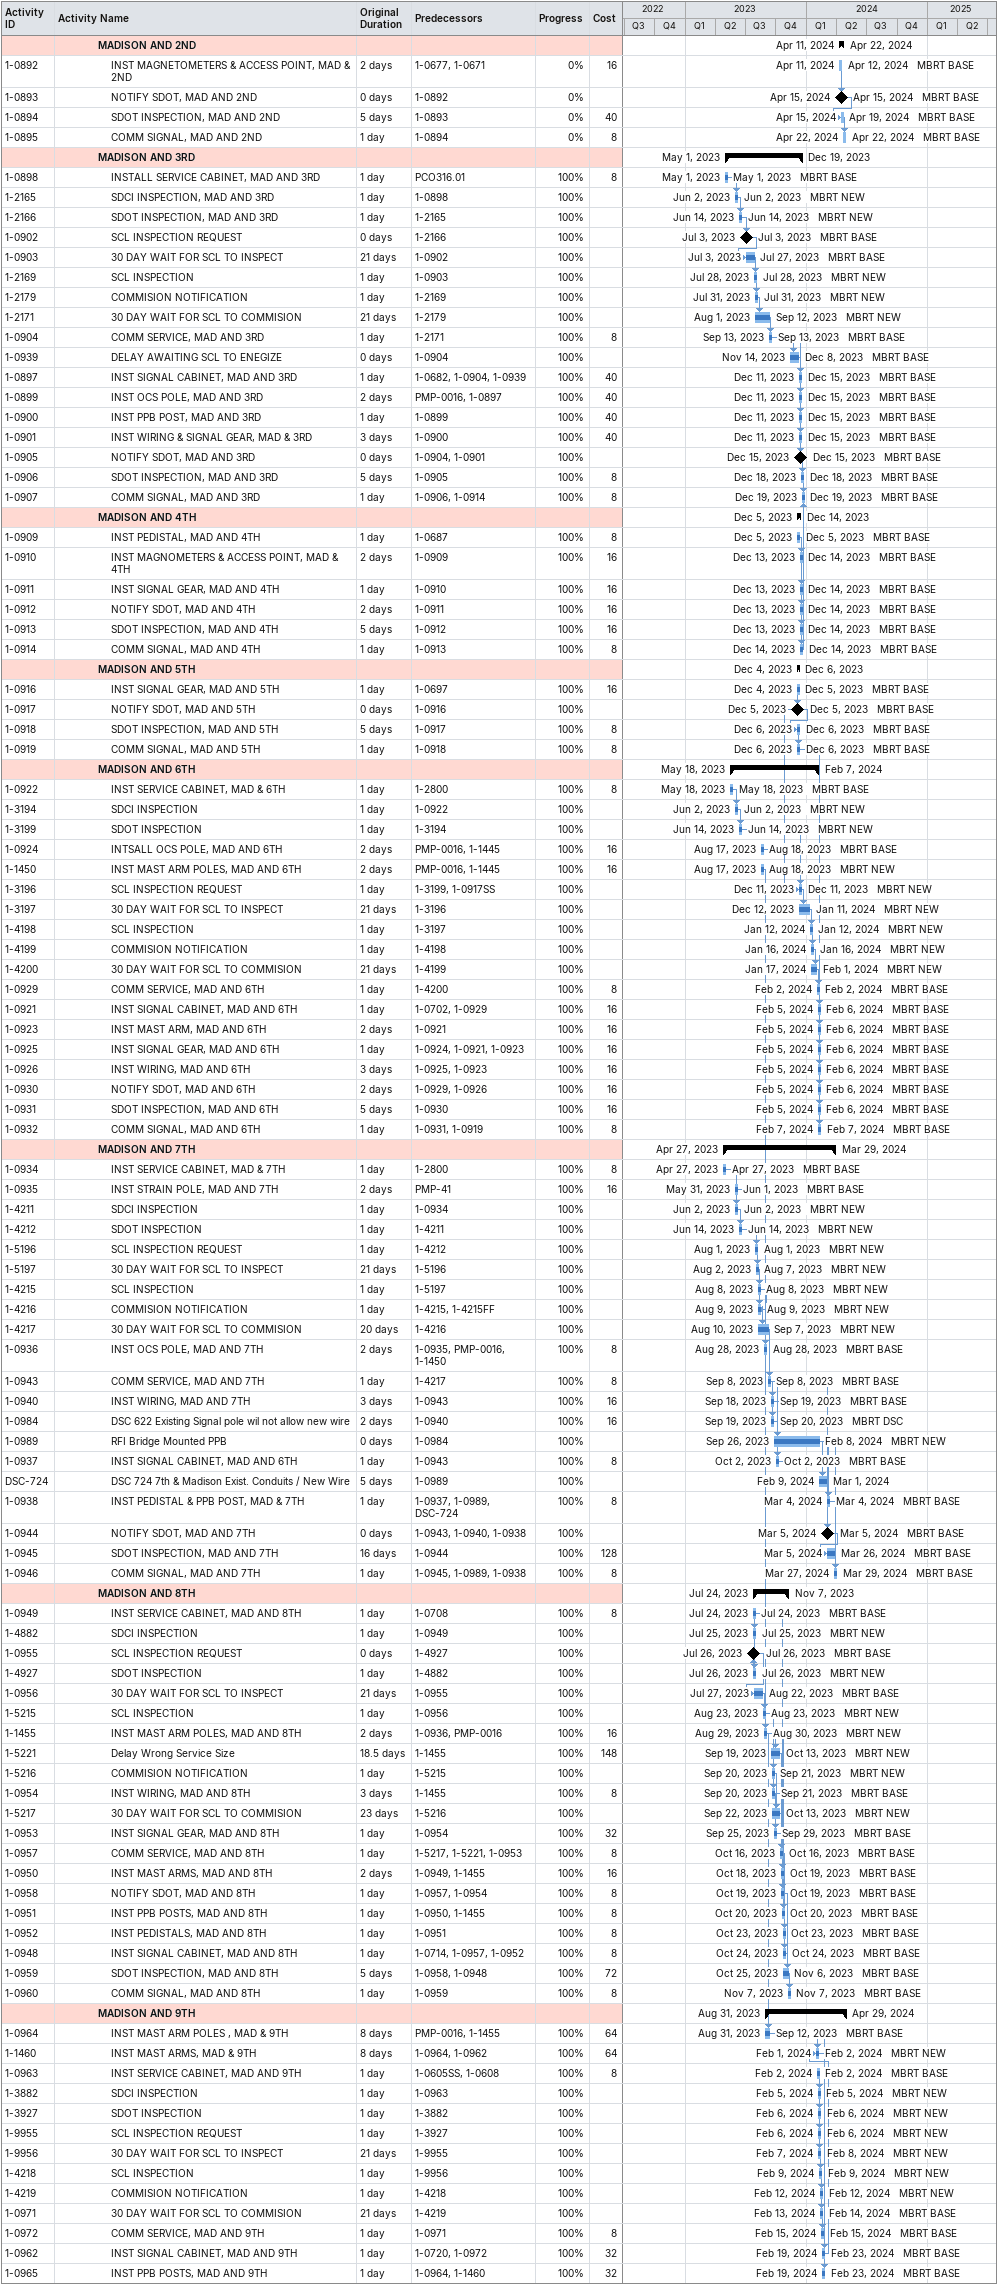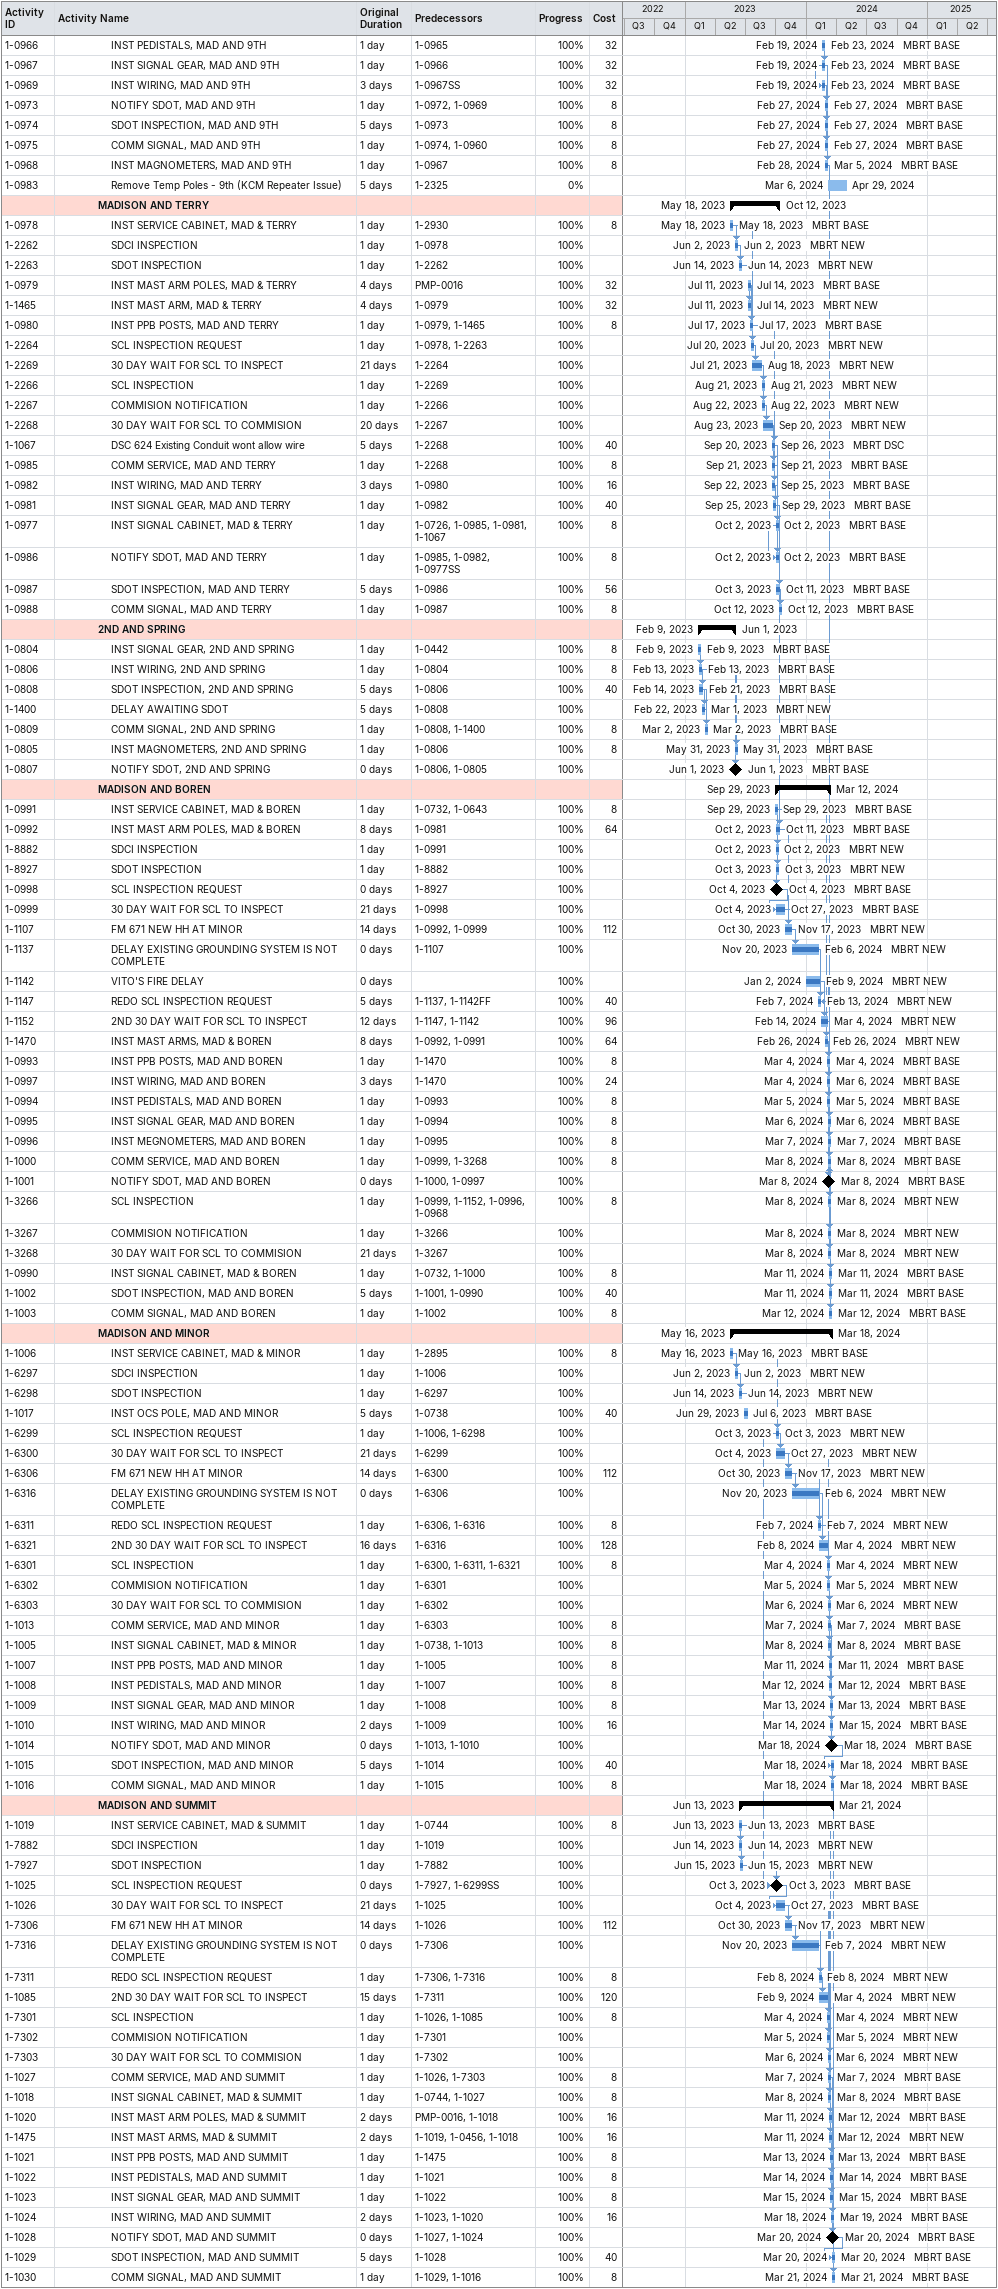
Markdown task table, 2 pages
| ID | Level | Task | Original duration | Start | Finish | Predecessors | Resources | % complete | Cost |
|---|---|---|---|---|---|---|---|---|---|
|  | 4 | **MADISON AND 2ND** |  | 2024-04-11 | 2024-04-22 |  |  |  |  |
| 1-0892 | 5 | INST MAGNETOMETERS & ACCESS POINT, MAD & 2ND | 2d | 2024-04-11 | 2024-04-12 | 1-0677, 1-0671 | MBRT BASE | 0 | 16 |
| 1-0893 | 5 | NOTIFY SDOT, MAD AND 2ND | 0d | 2024-04-15 | 2024-04-15 | 1-0892 | MBRT BASE | 0 |  |
| 1-0894 | 5 | SDOT INSPECTION, MAD AND 2ND | 5d | 2024-04-15 | 2024-04-19 | 1-0893 | MBRT BASE | 0 | 40 |
| 1-0895 | 5 | COMM SIGNAL, MAD AND 2ND | 1d | 2024-04-22 | 2024-04-22 | 1-0894 | MBRT BASE | 0 | 8 |
|  | 4 | **MADISON AND 3RD** |  | 2023-05-01 | 2023-12-19 |  |  |  |  |
| 1-0898 | 5 | INSTALL SERVICE CABINET, MAD AND 3RD | 1d | 2023-05-01 | 2023-05-01 | PCO316.01 | MBRT BASE | 100 | 8 |
| 1-2165 | 5 | SDCI INSPECTION, MAD AND 3RD | 1d | 2023-06-02 | 2023-06-02 | 1-0898 | MBRT NEW | 100 |  |
| 1-2166 | 5 | SDOT INSPECTION, MAD AND 3RD | 1d | 2023-06-14 | 2023-06-14 | 1-2165 | MBRT NEW | 100 |  |
| 1-0902 | 5 | SCL INSPECTION REQUEST | 0d | 2023-07-03 | 2023-07-03 | 1-2166 | MBRT BASE | 100 |  |
| 1-0903 | 5 | 30 DAY WAIT FOR SCL TO INSPECT | 21d | 2023-07-03 | 2023-07-27 | 1-0902 | MBRT BASE | 100 |  |
| 1-2169 | 5 | SCL INSPECTION | 1d | 2023-07-28 | 2023-07-28 | 1-0903 | MBRT NEW | 100 |  |
| 1-2179 | 5 | COMMISION NOTIFICATION | 1d | 2023-07-31 | 2023-07-31 | 1-2169 | MBRT NEW | 100 |  |
| 1-2171 | 5 | 30 DAY WAIT FOR SCL TO COMMISION | 21d | 2023-08-01 | 2023-09-12 | 1-2179 | MBRT NEW | 100 |  |
| 1-0904 | 5 | COMM SERVICE, MAD AND 3RD | 1d | 2023-09-13 | 2023-09-13 | 1-2171 | MBRT BASE | 100 | 8 |
| 1-0939 | 5 | DELAY AWAITING SCL TO ENEGIZE | 0d | 2023-11-14 | 2023-12-08 | 1-0904 | MBRT BASE | 100 |  |
| 1-0897 | 5 | INST SIGNAL CABINET, MAD AND 3RD | 1d | 2023-12-11 | 2023-12-15 | 1-0682, 1-0904, 1-0939 | MBRT BASE | 100 | 40 |
| 1-0899 | 5 | INST OCS POLE, MAD AND 3RD | 2d | 2023-12-11 | 2023-12-15 | PMP-0016, 1-0897 | MBRT BASE | 100 | 40 |
| 1-0900 | 5 | INST PPB POST, MAD AND 3RD | 1d | 2023-12-11 | 2023-12-15 | 1-0899 | MBRT BASE | 100 | 40 |
| 1-0901 | 5 | INST WIRING & SIGNAL GEAR, MAD & 3RD | 3d | 2023-12-11 | 2023-12-15 | 1-0900 | MBRT BASE | 100 | 40 |
| 1-0905 | 5 | NOTIFY SDOT, MAD AND 3RD | 0d | 2023-12-15 | 2023-12-15 | 1-0904, 1-0901 | MBRT BASE | 100 |  |
| 1-0906 | 5 | SDOT INSPECTION, MAD AND 3RD | 5d | 2023-12-18 | 2023-12-18 | 1-0905 | MBRT BASE | 100 | 8 |
| 1-0907 | 5 | COMM SIGNAL, MAD AND 3RD | 1d | 2023-12-19 | 2023-12-19 | 1-0906, 1-0914 | MBRT BASE | 100 | 8 |
|  | 4 | **MADISON AND 4TH** |  | 2023-12-05 | 2023-12-14 |  |  |  |  |
| 1-0909 | 5 | INST PEDISTAL, MAD AND 4TH | 1d | 2023-12-05 | 2023-12-05 | 1-0687 | MBRT BASE | 100 | 8 |
| 1-0910 | 5 | INST MAGNOMETERS & ACCESS POINT, MAD & 4TH | 2d | 2023-12-13 | 2023-12-14 | 1-0909 | MBRT BASE | 100 | 16 |
| 1-0911 | 5 | INST SIGNAL GEAR, MAD AND 4TH | 1d | 2023-12-13 | 2023-12-14 | 1-0910 | MBRT BASE | 100 | 16 |
| 1-0912 | 5 | NOTIFY SDOT, MAD AND 4TH | 2d | 2023-12-13 | 2023-12-14 | 1-0911 | MBRT BASE | 100 | 16 |
| 1-0913 | 5 | SDOT INSPECTION, MAD AND 4TH | 5d | 2023-12-13 | 2023-12-14 | 1-0912 | MBRT BASE | 100 | 16 |
| 1-0914 | 5 | COMM SIGNAL, MAD AND 4TH | 1d | 2023-12-14 | 2023-12-14 | 1-0913 | MBRT BASE | 100 | 8 |
|  | 4 | **MADISON AND 5TH** |  | 2023-12-04 | 2023-12-06 |  |  |  |  |
| 1-0916 | 5 | INST SIGNAL GEAR, MAD AND 5TH | 1d | 2023-12-04 | 2023-12-05 | 1-0697 | MBRT BASE | 100 | 16 |
| 1-0917 | 5 | NOTIFY SDOT, MAD AND 5TH | 0d | 2023-12-05 | 2023-12-05 | 1-0916 | MBRT BASE | 100 |  |
| 1-0918 | 5 | SDOT INSPECTION, MAD AND 5TH | 5d | 2023-12-06 | 2023-12-06 | 1-0917 | MBRT BASE | 100 | 8 |
| 1-0919 | 5 | COMM SIGNAL, MAD AND 5TH | 1d | 2023-12-06 | 2023-12-06 | 1-0918 | MBRT BASE | 100 | 8 |
|  | 4 | **MADISON AND 6TH** |  | 2023-05-18 | 2024-02-07 |  |  |  |  |
| 1-0922 | 5 | INST SERVICE CABINET, MAD & 6TH | 1d | 2023-05-18 | 2023-05-18 | 1-2800 | MBRT BASE | 100 | 8 |
| 1-3194 | 5 | SDCI INSPECTION | 1d | 2023-06-02 | 2023-06-02 | 1-0922 | MBRT NEW | 100 |  |
| 1-3199 | 5 | SDOT INSPECTION | 1d | 2023-06-14 | 2023-06-14 | 1-3194 | MBRT NEW | 100 |  |
| 1-0924 | 5 | INTSALL OCS POLE, MAD AND 6TH | 2d | 2023-08-17 | 2023-08-18 | PMP-0016, 1-1445 | MBRT BASE | 100 | 16 |
| 1-1450 | 5 | INST MAST ARM POLES, MAD AND 6TH | 2d | 2023-08-17 | 2023-08-18 | PMP-0016, 1-1445 | MBRT NEW | 100 | 16 |
| 1-3196 | 5 | SCL INSPECTION REQUEST | 1d | 2023-12-11 | 2023-12-11 | 1-3199, 1-0917SS | MBRT NEW | 100 |  |
| 1-3197 | 5 | 30 DAY WAIT FOR SCL TO INSPECT | 21d | 2023-12-12 | 2024-01-11 | 1-3196 | MBRT NEW | 100 |  |
| 1-4198 | 5 | SCL INSPECTION | 1d | 2024-01-12 | 2024-01-12 | 1-3197 | MBRT NEW | 100 |  |
| 1-4199 | 5 | COMMISION NOTIFICATION | 1d | 2024-01-16 | 2024-01-16 | 1-4198 | MBRT NEW | 100 |  |
| 1-4200 | 5 | 30 DAY WAIT FOR SCL TO COMMISION | 21d | 2024-01-17 | 2024-02-01 | 1-4199 | MBRT NEW | 100 |  |
| 1-0929 | 5 | COMM SERVICE, MAD AND 6TH | 1d | 2024-02-02 | 2024-02-02 | 1-4200 | MBRT BASE | 100 | 8 |
| 1-0921 | 5 | INST SIGNAL CABINET, MAD AND 6TH | 1d | 2024-02-05 | 2024-02-06 | 1-0702, 1-0929 | MBRT BASE | 100 | 16 |
| 1-0923 | 5 | INST MAST ARM, MAD AND 6TH | 2d | 2024-02-05 | 2024-02-06 | 1-0921 | MBRT BASE | 100 | 16 |
| 1-0925 | 5 | INST SIGNAL GEAR, MAD AND 6TH | 1d | 2024-02-05 | 2024-02-06 | 1-0924, 1-0921, 1-0923 | MBRT BASE | 100 | 16 |
| 1-0926 | 5 | INST WIRING, MAD AND 6TH | 3d | 2024-02-05 | 2024-02-06 | 1-0925, 1-0923 | MBRT BASE | 100 | 16 |
| 1-0930 | 5 | NOTIFY SDOT, MAD AND 6TH | 2d | 2024-02-05 | 2024-02-06 | 1-0929, 1-0926 | MBRT BASE | 100 | 16 |
| 1-0931 | 5 | SDOT INSPECTION, MAD AND 6TH | 5d | 2024-02-05 | 2024-02-06 | 1-0930 | MBRT BASE | 100 | 16 |
| 1-0932 | 5 | COMM SIGNAL, MAD AND 6TH | 1d | 2024-02-07 | 2024-02-07 | 1-0931, 1-0919 | MBRT BASE | 100 | 8 |
|  | 4 | **MADISON AND 7TH** |  | 2023-04-27 | 2024-03-29 |  |  |  |  |
| 1-0934 | 5 | INST SERVICE CABINET, MAD & 7TH | 1d | 2023-04-27 | 2023-04-27 | 1-2800 | MBRT BASE | 100 | 8 |
| 1-0935 | 5 | INST STRAIN POLE, MAD AND 7TH | 2d | 2023-05-31 | 2023-06-01 | PMP-41 | MBRT BASE | 100 | 16 |
| 1-4211 | 5 | SDCI INSPECTION | 1d | 2023-06-02 | 2023-06-02 | 1-0934 | MBRT NEW | 100 |  |
| 1-4212 | 5 | SDOT INSPECTION | 1d | 2023-06-14 | 2023-06-14 | 1-4211 | MBRT NEW | 100 |  |
| 1-5196 | 5 | SCL INSPECTION REQUEST | 1d | 2023-08-01 | 2023-08-01 | 1-4212 | MBRT NEW | 100 |  |
| 1-5197 | 5 | 30 DAY WAIT FOR SCL TO INSPECT | 21d | 2023-08-02 | 2023-08-07 | 1-5196 | MBRT NEW | 100 |  |
| 1-4215 | 5 | SCL INSPECTION | 1d | 2023-08-08 | 2023-08-08 | 1-5197 | MBRT NEW | 100 |  |
| 1-4216 | 5 | COMMISION NOTIFICATION | 1d | 2023-08-09 | 2023-08-09 | 1-4215, 1-4215FF | MBRT NEW | 100 |  |
| 1-4217 | 5 | 30 DAY WAIT FOR SCL TO COMMISION | 20d | 2023-08-10 | 2023-09-07 | 1-4216 | MBRT NEW | 100 |  |
| 1-0936 | 5 | INST OCS POLE, MAD AND 7TH | 2d | 2023-08-28 | 2023-08-28 | 1-0935, PMP-0016, 1-1450 | MBRT BASE | 100 | 8 |
| 1-0943 | 5 | COMM SERVICE, MAD AND 7TH | 1d | 2023-09-08 | 2023-09-08 | 1-4217 | MBRT BASE | 100 | 8 |
| 1-0940 | 5 | INST WIRING, MAD AND 7TH | 3d | 2023-09-18 | 2023-09-19 | 1-0943 | MBRT BASE | 100 | 16 |
| 1-0984 | 5 | DSC 622 Existing Signal pole wil not allow new wire | 2d | 2023-09-19 | 2023-09-20 | 1-0940 | MBRT DSC | 100 | 16 |
| 1-0989 | 5 | RFI Bridge Mounted PPB | 0d | 2023-09-26 | 2024-02-08 | 1-0984 | MBRT NEW | 100 |  |
| 1-0937 | 5 | INST SIGNAL CABINET, MAD AND 6TH | 1d | 2023-10-02 | 2023-10-02 | 1-0943 | MBRT BASE | 100 | 8 |
| DSC-724 | 5 | DSC 724 7th & Madison Exist. Conduits / New Wire | 5d | 2024-02-09 | 2024-03-01 | 1-0989 |  | 100 |  |
| 1-0938 | 5 | INST PEDISTAL & PPB POST, MAD & 7TH | 1d | 2024-03-04 | 2024-03-04 | 1-0937, 1-0989, DSC-724 | MBRT BASE | 100 | 8 |
| 1-0944 | 5 | NOTIFY SDOT, MAD AND 7TH | 0d | 2024-03-05 | 2024-03-05 | 1-0943, 1-0940, 1-0938 | MBRT BASE | 100 |  |
| 1-0945 | 5 | SDOT INSPECTION, MAD AND 7TH | 16d | 2024-03-05 | 2024-03-26 | 1-0944 | MBRT BASE | 100 | 128 |
| 1-0946 | 5 | COMM SIGNAL, MAD AND 7TH | 1d | 2024-03-27 | 2024-03-29 | 1-0945, 1-0989, 1-0938 | MBRT BASE | 100 | 8 |
|  | 4 | **MADISON AND 8TH** |  | 2023-07-24 | 2023-11-07 |  |  |  |  |
| 1-0949 | 5 | INST SERVICE CABINET, MAD AND 8TH | 1d | 2023-07-24 | 2023-07-24 | 1-0708 | MBRT BASE | 100 | 8 |
| 1-4882 | 5 | SDCI INSPECTION | 1d | 2023-07-25 | 2023-07-25 | 1-0949 | MBRT NEW | 100 |  |
| 1-0955 | 5 | SCL INSPECTION REQUEST | 0d | 2023-07-26 | 2023-07-26 | 1-4927 | MBRT BASE | 100 |  |
| 1-4927 | 5 | SDOT INSPECTION | 1d | 2023-07-26 | 2023-07-26 | 1-4882 | MBRT NEW | 100 |  |
| 1-0956 | 5 | 30 DAY WAIT FOR SCL TO INSPECT | 21d | 2023-07-27 | 2023-08-22 | 1-0955 | MBRT BASE | 100 |  |
| 1-5215 | 5 | SCL INSPECTION | 1d | 2023-08-23 | 2023-08-23 | 1-0956 | MBRT NEW | 100 |  |
| 1-1455 | 5 | INST MAST ARM POLES, MAD AND 8TH | 2d | 2023-08-29 | 2023-08-30 | 1-0936, PMP-0016 | MBRT NEW | 100 | 16 |
| 1-5221 | 5 | Delay Wrong Service Size | 18.5d | 2023-09-19 | 2023-10-13 | 1-1455 | MBRT NEW | 100 | 148 |
| 1-5216 | 5 | COMMISION NOTIFICATION | 1d | 2023-09-20 | 2023-09-21 | 1-5215 | MBRT NEW | 100 |  |
| 1-0954 | 5 | INST WIRING, MAD AND 8TH | 3d | 2023-09-20 | 2023-09-21 | 1-1455 | MBRT BASE | 100 | 8 |
| 1-5217 | 5 | 30 DAY WAIT FOR SCL TO COMMISION | 23d | 2023-09-22 | 2023-10-13 | 1-5216 | MBRT NEW | 100 |  |
| 1-0953 | 5 | INST SIGNAL GEAR, MAD AND 8TH | 1d | 2023-09-25 | 2023-09-29 | 1-0954 | MBRT BASE | 100 | 32 |
| 1-0957 | 5 | COMM SERVICE, MAD AND 8TH | 1d | 2023-10-16 | 2023-10-16 | 1-5217, 1-5221, 1-0953 | MBRT BASE | 100 | 8 |
| 1-0950 | 5 | INST MAST ARMS, MAD AND 8TH | 2d | 2023-10-18 | 2023-10-19 | 1-0949, 1-1455 | MBRT BASE | 100 | 16 |
| 1-0958 | 5 | NOTIFY SDOT, MAD AND 8TH | 1d | 2023-10-19 | 2023-10-19 | 1-0957, 1-0954 | MBRT BASE | 100 | 8 |
| 1-0951 | 5 | INST PPB POSTS, MAD AND 8TH | 1d | 2023-10-20 | 2023-10-20 | 1-0950, 1-1455 | MBRT BASE | 100 | 8 |
| 1-0952 | 5 | INST PEDISTALS, MAD AND 8TH | 1d | 2023-10-23 | 2023-10-23 | 1-0951 | MBRT BASE | 100 | 8 |
| 1-0948 | 5 | INST SIGNAL CABINET, MAD AND 8TH | 1d | 2023-10-24 | 2023-10-24 | 1-0714, 1-0957, 1-0952 | MBRT BASE | 100 | 8 |
| 1-0959 | 5 | SDOT INSPECTION, MAD AND 8TH | 5d | 2023-10-25 | 2023-11-06 | 1-0958, 1-0948 | MBRT BASE | 100 | 72 |
| 1-0960 | 5 | COMM SIGNAL, MAD AND 8TH | 1d | 2023-11-07 | 2023-11-07 | 1-0959 | MBRT BASE | 100 | 8 |
|  | 4 | **MADISON AND 9TH** |  | 2023-08-31 | 2024-04-29 |  |  |  |  |
| 1-0964 | 5 | INST MAST ARM POLES , MAD & 9TH | 8d | 2023-08-31 | 2023-09-12 | PMP-0016, 1-1455 | MBRT BASE | 100 | 64 |
| 1-1460 | 5 | INST MAST ARMS, MAD & 9TH | 8d | 2024-02-01 | 2024-02-02 | 1-0964, 1-0962 | MBRT NEW | 100 | 64 |
| 1-0963 | 5 | INST SERVICE CABINET, MAD AND 9TH | 1d | 2024-02-02 | 2024-02-02 | 1-0605SS, 1-0608 | MBRT BASE | 100 | 8 |
| 1-3882 | 5 | SDCI INSPECTION | 1d | 2024-02-05 | 2024-02-05 | 1-0963 | MBRT NEW | 100 |  |
| 1-3927 | 5 | SDOT INSPECTION | 1d | 2024-02-06 | 2024-02-06 | 1-3882 | MBRT NEW | 100 |  |
| 1-9955 | 5 | SCL INSPECTION REQUEST | 1d | 2024-02-06 | 2024-02-06 | 1-3927 | MBRT NEW | 100 |  |
| 1-9956 | 5 | 30 DAY WAIT FOR SCL TO INSPECT | 21d | 2024-02-07 | 2024-02-08 | 1-9955 | MBRT NEW | 100 |  |
| 1-4218 | 5 | SCL INSPECTION | 1d | 2024-02-09 | 2024-02-09 | 1-9956 | MBRT NEW | 100 |  |
| 1-4219 | 5 | COMMISION NOTIFICATION | 1d | 2024-02-12 | 2024-02-12 | 1-4218 | MBRT NEW | 100 |  |
| 1-0971 | 5 | 30 DAY WAIT FOR SCL TO COMMISION | 21d | 2024-02-13 | 2024-02-14 | 1-4219 | MBRT BASE | 100 |  |
| 1-0972 | 5 | COMM SERVICE, MAD AND 9TH | 1d | 2024-02-15 | 2024-02-15 | 1-0971 | MBRT BASE | 100 | 8 |
| 1-0962 | 5 | INST SIGNAL CABINET, MAD AND 9TH | 1d | 2024-02-19 | 2024-02-23 | 1-0720, 1-0972 | MBRT BASE | 100 | 32 |
| 1-0965 | 5 | INST PPB POSTS, MAD AND 9TH | 1d | 2024-02-19 | 2024-02-23 | 1-0964, 1-1460 | MBRT BASE | 100 | 32 |
| 1-0966 | 5 | INST PEDISTALS, MAD AND 9TH | 1d | 2024-02-19 | 2024-02-23 | 1-0965 | MBRT BASE | 100 | 32 |
| 1-0967 | 5 | INST SIGNAL GEAR, MAD AND 9TH | 1d | 2024-02-19 | 2024-02-23 | 1-0966 | MBRT BASE | 100 | 32 |
| 1-0969 | 5 | INST WIRING, MAD AND 9TH | 3d | 2024-02-19 | 2024-02-23 | 1-0967SS | MBRT BASE | 100 | 32 |
| 1-0973 | 5 | NOTIFY SDOT, MAD AND 9TH | 1d | 2024-02-27 | 2024-02-27 | 1-0972, 1-0969 | MBRT BASE | 100 | 8 |
| 1-0974 | 5 | SDOT INSPECTION, MAD AND 9TH | 5d | 2024-02-27 | 2024-02-27 | 1-0973 | MBRT BASE | 100 | 8 |
| 1-0975 | 5 | COMM SIGNAL, MAD AND 9TH | 1d | 2024-02-27 | 2024-02-27 | 1-0974, 1-0960 | MBRT BASE | 100 | 8 |
| 1-0968 | 5 | INST MAGNOMETERS, MAD AND 9TH | 1d | 2024-02-28 | 2024-03-05 | 1-0967 | MBRT BASE | 100 | 8 |
| 1-0983 | 5 | Remove Temp Poles - 9th (KCM Repeater Issue) | 5d | 2024-03-06 | 2024-04-29 | 1-2325 |  | 0 |  |
|  | 4 | **MADISON AND TERRY** |  | 2023-05-18 | 2023-10-12 |  |  |  |  |
| 1-0978 | 5 | INST SERVICE CABINET, MAD & TERRY | 1d | 2023-05-18 | 2023-05-18 | 1-2930 | MBRT BASE | 100 | 8 |
| 1-2262 | 5 | SDCI INSPECTION | 1d | 2023-06-02 | 2023-06-02 | 1-0978 | MBRT NEW | 100 |  |
| 1-2263 | 5 | SDOT INSPECTION | 1d | 2023-06-14 | 2023-06-14 | 1-2262 | MBRT NEW | 100 |  |
| 1-0979 | 5 | INST MAST ARM POLES, MAD & TERRY | 4d | 2023-07-11 | 2023-07-14 | PMP-0016 | MBRT BASE | 100 | 32 |
| 1-1465 | 5 | INST MAST ARM, MAD & TERRY | 4d | 2023-07-11 | 2023-07-14 | 1-0979 | MBRT NEW | 100 | 32 |
| 1-0980 | 5 | INST PPB POSTS, MAD AND TERRY | 1d | 2023-07-17 | 2023-07-17 | 1-0979, 1-1465 | MBRT BASE | 100 | 8 |
| 1-2264 | 5 | SCL INSPECTION REQUEST | 1d | 2023-07-20 | 2023-07-20 | 1-0978, 1-2263 | MBRT NEW | 100 |  |
| 1-2269 | 5 | 30 DAY WAIT FOR SCL TO INSPECT | 21d | 2023-07-21 | 2023-08-18 | 1-2264 | MBRT NEW | 100 |  |
| 1-2266 | 5 | SCL INSPECTION | 1d | 2023-08-21 | 2023-08-21 | 1-2269 | MBRT NEW | 100 |  |
| 1-2267 | 5 | COMMISION NOTIFICATION | 1d | 2023-08-22 | 2023-08-22 | 1-2266 | MBRT NEW | 100 |  |
| 1-2268 | 5 | 30 DAY WAIT FOR SCL TO COMMISION | 20d | 2023-08-23 | 2023-09-20 | 1-2267 | MBRT NEW | 100 |  |
| 1-1067 | 5 | DSC 624 Existing Conduit wont allow wire | 5d | 2023-09-20 | 2023-09-26 | 1-2268 | MBRT DSC | 100 | 40 |
| 1-0985 | 5 | COMM SERVICE, MAD AND TERRY | 1d | 2023-09-21 | 2023-09-21 | 1-2268 | MBRT BASE | 100 | 8 |
| 1-0982 | 5 | INST WIRING, MAD AND TERRY | 3d | 2023-09-22 | 2023-09-25 | 1-0980 | MBRT BASE | 100 | 16 |
| 1-0981 | 5 | INST SIGNAL GEAR, MAD AND TERRY | 1d | 2023-09-25 | 2023-09-29 | 1-0982 | MBRT BASE | 100 | 40 |
| 1-0977 | 5 | INST SIGNAL CABINET, MAD & TERRY | 1d | 2023-10-02 | 2023-10-02 | 1-0726, 1-0985, 1-0981, 1-1067 | MBRT BASE | 100 | 8 |
| 1-0986 | 5 | NOTIFY SDOT, MAD AND TERRY | 1d | 2023-10-02 | 2023-10-02 | 1-0985, 1-0982, 1-0977SS | MBRT BASE | 100 | 8 |
| 1-0987 | 5 | SDOT INSPECTION, MAD AND TERRY | 5d | 2023-10-03 | 2023-10-11 | 1-0986 | MBRT BASE | 100 | 56 |
| 1-0988 | 5 | COMM SIGNAL, MAD AND TERRY | 1d | 2023-10-12 | 2023-10-12 | 1-0987 | MBRT BASE | 100 | 8 |
|  | 4 | **2ND AND SPRING** |  | 2023-02-09 | 2023-06-01 |  |  |  |  |
| 1-0804 | 5 | INST SIGNAL GEAR, 2ND AND SPRING | 1d | 2023-02-09 | 2023-02-09 | 1-0442 | MBRT BASE | 100 | 8 |
| 1-0806 | 5 | INST WIRING, 2ND AND SPRING | 1d | 2023-02-13 | 2023-02-13 | 1-0804 | MBRT BASE | 100 | 8 |
| 1-0808 | 5 | SDOT INSPECTION, 2ND AND SPRING | 5d | 2023-02-14 | 2023-02-21 | 1-0806 | MBRT BASE | 100 | 40 |
| 1-1400 | 5 | DELAY AWAITING SDOT | 5d | 2023-02-22 | 2023-03-01 | 1-0808 | MBRT NEW | 100 |  |
| 1-0809 | 5 | COMM SIGNAL, 2ND AND SPRING | 1d | 2023-03-02 | 2023-03-02 | 1-0808, 1-1400 | MBRT BASE | 100 | 8 |
| 1-0805 | 5 | INST MAGNOMETERS, 2ND AND SPRING | 1d | 2023-05-31 | 2023-05-31 | 1-0806 | MBRT BASE | 100 | 8 |
| 1-0807 | 5 | NOTIFY SDOT, 2ND AND SPRING | 0d | 2023-06-01 | 2023-06-01 | 1-0806, 1-0805 | MBRT BASE | 100 |  |
|  | 4 | **MADISON AND BOREN** |  | 2023-09-29 | 2024-03-12 |  |  |  |  |
| 1-0991 | 5 | INST SERVICE CABINET, MAD & BOREN | 1d | 2023-09-29 | 2023-09-29 | 1-0732, 1-0643 | MBRT BASE | 100 | 8 |
| 1-0992 | 5 | INST MAST ARM POLES, MAD & BOREN | 8d | 2023-10-02 | 2023-10-11 | 1-0981 | MBRT BASE | 100 | 64 |
| 1-8882 | 5 | SDCI INSPECTION | 1d | 2023-10-02 | 2023-10-02 | 1-0991 | MBRT NEW | 100 |  |
| 1-8927 | 5 | SDOT INSPECTION | 1d | 2023-10-03 | 2023-10-03 | 1-8882 | MBRT NEW | 100 |  |
| 1-0998 | 5 | SCL INSPECTION REQUEST | 0d | 2023-10-04 | 2023-10-04 | 1-8927 | MBRT BASE | 100 |  |
| 1-0999 | 5 | 30 DAY WAIT FOR SCL TO INSPECT | 21d | 2023-10-04 | 2023-10-27 | 1-0998 | MBRT BASE | 100 |  |
| 1-1107 | 5 | FM 671 NEW HH AT MINOR | 14d | 2023-10-30 | 2023-11-17 | 1-0992, 1-0999 | MBRT NEW | 100 | 112 |
| 1-1137 | 5 | DELAY EXISTING GROUNDING SYSTEM IS NOT COMPLETE | 0d | 2023-11-20 | 2024-02-06 | 1-1107 | MBRT NEW | 100 |  |
| 1-1142 | 5 | VITO'S FIRE DELAY | 0d | 2024-01-02 | 2024-02-09 |  | MBRT NEW | 100 |  |
| 1-1147 | 5 | REDO SCL INSPECTION REQUEST | 5d | 2024-02-07 | 2024-02-13 | 1-1137, 1-1142FF | MBRT NEW | 100 | 40 |
| 1-1152 | 5 | 2ND 30 DAY WAIT FOR SCL TO INSPECT | 12d | 2024-02-14 | 2024-03-04 | 1-1147, 1-1142 | MBRT NEW | 100 | 96 |
| 1-1470 | 5 | INST MAST ARMS, MAD & BOREN | 8d | 2024-02-26 | 2024-02-26 | 1-0992, 1-0991 | MBRT NEW | 100 | 64 |
| 1-0993 | 5 | INST PPB POSTS, MAD AND BOREN | 1d | 2024-03-04 | 2024-03-04 | 1-1470 | MBRT BASE | 100 | 8 |
| 1-0997 | 5 | INST WIRING, MAD AND BOREN | 3d | 2024-03-04 | 2024-03-06 | 1-1470 | MBRT BASE | 100 | 24 |
| 1-0994 | 5 | INST PEDISTALS, MAD AND BOREN | 1d | 2024-03-05 | 2024-03-05 | 1-0993 | MBRT BASE | 100 | 8 |
| 1-0995 | 5 | INST SIGNAL GEAR, MAD AND BOREN | 1d | 2024-03-06 | 2024-03-06 | 1-0994 | MBRT BASE | 100 | 8 |
| 1-0996 | 5 | INST MEGNOMETERS, MAD AND BOREN | 1d | 2024-03-07 | 2024-03-07 | 1-0995 | MBRT BASE | 100 | 8 |
| 1-1000 | 5 | COMM SERVICE, MAD AND BOREN | 1d | 2024-03-08 | 2024-03-08 | 1-0999, 1-3268 | MBRT BASE | 100 | 8 |
| 1-1001 | 5 | NOTIFY SDOT, MAD AND BOREN | 0d | 2024-03-08 | 2024-03-08 | 1-1000, 1-0997 | MBRT BASE | 100 |  |
| 1-3266 | 5 | SCL INSPECTION | 1d | 2024-03-08 | 2024-03-08 | 1-0999, 1-1152, 1-0996, 1-0968 | MBRT NEW | 100 | 8 |
| 1-3267 | 5 | COMMISION NOTIFICATION | 1d | 2024-03-08 | 2024-03-08 | 1-3266 | MBRT NEW | 100 |  |
| 1-3268 | 5 | 30 DAY WAIT FOR SCL TO COMMISION | 21d | 2024-03-08 | 2024-03-08 | 1-3267 | MBRT NEW | 100 |  |
| 1-0990 | 5 | INST SIGNAL CABINET, MAD & BOREN | 1d | 2024-03-11 | 2024-03-11 | 1-0732, 1-1000 | MBRT BASE | 100 | 8 |
| 1-1002 | 5 | SDOT INSPECTION, MAD AND BOREN | 5d | 2024-03-11 | 2024-03-11 | 1-1001, 1-0990 | MBRT BASE | 100 | 40 |
| 1-1003 | 5 | COMM SIGNAL, MAD AND BOREN | 1d | 2024-03-12 | 2024-03-12 | 1-1002 | MBRT BASE | 100 | 8 |
|  | 4 | **MADISON AND MINOR** |  | 2023-05-16 | 2024-03-18 |  |  |  |  |
| 1-1006 | 5 | INST SERVICE CABINET, MAD & MINOR | 1d | 2023-05-16 | 2023-05-16 | 1-2895 | MBRT BASE | 100 | 8 |
| 1-6297 | 5 | SDCI INSPECTION | 1d | 2023-06-02 | 2023-06-02 | 1-1006 | MBRT NEW | 100 |  |
| 1-6298 | 5 | SDOT INSPECTION | 1d | 2023-06-14 | 2023-06-14 | 1-6297 | MBRT NEW | 100 |  |
| 1-1017 | 5 | INST OCS POLE, MAD AND MINOR | 5d | 2023-06-29 | 2023-07-06 | 1-0738 | MBRT BASE | 100 | 40 |
| 1-6299 | 5 | SCL INSPECTION REQUEST | 1d | 2023-10-03 | 2023-10-03 | 1-1006, 1-6298 | MBRT NEW | 100 |  |
| 1-6300 | 5 | 30 DAY WAIT FOR SCL TO INSPECT | 21d | 2023-10-04 | 2023-10-27 | 1-6299 | MBRT NEW | 100 |  |
| 1-6306 | 5 | FM 671 NEW HH AT MINOR | 14d | 2023-10-30 | 2023-11-17 | 1-6300 | MBRT NEW | 100 | 112 |
| 1-6316 | 5 | DELAY EXISTING GROUNDING SYSTEM IS NOT COMPLETE | 0d | 2023-11-20 | 2024-02-06 | 1-6306 | MBRT NEW | 100 |  |
| 1-6311 | 5 | REDO SCL INSPECTION REQUEST | 1d | 2024-02-07 | 2024-02-07 | 1-6306, 1-6316 | MBRT NEW | 100 | 8 |
| 1-6321 | 5 | 2ND 30 DAY WAIT FOR SCL TO INSPECT | 16d | 2024-02-08 | 2024-03-04 | 1-6316 | MBRT NEW | 100 | 128 |
| 1-6301 | 5 | SCL INSPECTION | 1d | 2024-03-04 | 2024-03-04 | 1-6300, 1-6311, 1-6321 | MBRT NEW | 100 | 8 |
| 1-6302 | 5 | COMMISION NOTIFICATION | 1d | 2024-03-05 | 2024-03-05 | 1-6301 | MBRT NEW | 100 |  |
| 1-6303 | 5 | 30 DAY WAIT FOR SCL TO COMMISION | 1d | 2024-03-06 | 2024-03-06 | 1-6302 | MBRT NEW | 100 |  |
| 1-1013 | 5 | COMM SERVICE, MAD AND MINOR | 1d | 2024-03-07 | 2024-03-07 | 1-6303 | MBRT BASE | 100 | 8 |
| 1-1005 | 5 | INST SIGNAL CABINET, MAD & MINOR | 1d | 2024-03-08 | 2024-03-08 | 1-0738, 1-1013 | MBRT BASE | 100 | 8 |
| 1-1007 | 5 | INST PPB POSTS, MAD AND MINOR | 1d | 2024-03-11 | 2024-03-11 | 1-1005 | MBRT BASE | 100 | 8 |
| 1-1008 | 5 | INST PEDISTALS, MAD AND MINOR | 1d | 2024-03-12 | 2024-03-12 | 1-1007 | MBRT BASE | 100 | 8 |
| 1-1009 | 5 | INST SIGNAL GEAR, MAD AND MINOR | 1d | 2024-03-13 | 2024-03-13 | 1-1008 | MBRT BASE | 100 | 8 |
| 1-1010 | 5 | INST WIRING, MAD AND MINOR | 2d | 2024-03-14 | 2024-03-15 | 1-1009 | MBRT BASE | 100 | 16 |
| 1-1014 | 5 | NOTIFY SDOT, MAD AND MINOR | 0d | 2024-03-18 | 2024-03-18 | 1-1013, 1-1010 | MBRT BASE | 100 |  |
| 1-1015 | 5 | SDOT INSPECTION, MAD AND MINOR | 5d | 2024-03-18 | 2024-03-18 | 1-1014 | MBRT BASE | 100 | 40 |
| 1-1016 | 5 | COMM SIGNAL, MAD AND MINOR | 1d | 2024-03-18 | 2024-03-18 | 1-1015 | MBRT BASE | 100 | 8 |
|  | 4 | **MADISON AND SUMMIT** |  | 2023-06-13 | 2024-03-21 |  |  |  |  |
| 1-1019 | 5 | INST SERVICE CABINET, MAD & SUMMIT | 1d | 2023-06-13 | 2023-06-13 | 1-0744 | MBRT BASE | 100 | 8 |
| 1-7882 | 5 | SDCI INSPECTION | 1d | 2023-06-14 | 2023-06-14 | 1-1019 | MBRT NEW | 100 |  |
| 1-7927 | 5 | SDOT INSPECTION | 1d | 2023-06-15 | 2023-06-15 | 1-7882 | MBRT NEW | 100 |  |
| 1-1025 | 5 | SCL INSPECTION REQUEST | 0d | 2023-10-03 | 2023-10-03 | 1-7927, 1-6299SS | MBRT BASE | 100 |  |
| 1-1026 | 5 | 30 DAY WAIT FOR SCL TO INSPECT | 21d | 2023-10-04 | 2023-10-27 | 1-1025 | MBRT BASE | 100 |  |
| 1-7306 | 5 | FM 671 NEW HH AT MINOR | 14d | 2023-10-30 | 2023-11-17 | 1-1026 | MBRT NEW | 100 | 112 |
| 1-7316 | 5 | DELAY EXISTING GROUNDING SYSTEM IS NOT COMPLETE | 0d | 2023-11-20 | 2024-02-07 | 1-7306 | MBRT NEW | 100 |  |
| 1-7311 | 5 | REDO SCL INSPECTION REQUEST | 1d | 2024-02-08 | 2024-02-08 | 1-7306, 1-7316 | MBRT NEW | 100 | 8 |
| 1-1085 | 5 | 2ND 30 DAY WAIT FOR SCL TO INSPECT | 15d | 2024-02-09 | 2024-03-04 | 1-7311 | MBRT NEW | 100 | 120 |
| 1-7301 | 5 | SCL INSPECTION | 1d | 2024-03-04 | 2024-03-04 | 1-1026, 1-1085 | MBRT NEW | 100 | 8 |
| 1-7302 | 5 | COMMISION NOTIFICATION | 1d | 2024-03-05 | 2024-03-05 | 1-7301 | MBRT NEW | 100 |  |
| 1-7303 | 5 | 30 DAY WAIT FOR SCL TO COMMISION | 1d | 2024-03-06 | 2024-03-06 | 1-7302 | MBRT NEW | 100 |  |
| 1-1027 | 5 | COMM SERVICE, MAD AND SUMMIT | 1d | 2024-03-07 | 2024-03-07 | 1-1026, 1-7303 | MBRT BASE | 100 | 8 |
| 1-1018 | 5 | INST SIGNAL CABINET, MAD & SUMMIT | 1d | 2024-03-08 | 2024-03-08 | 1-0744, 1-1027 | MBRT BASE | 100 | 8 |
| 1-1020 | 5 | INST MAST ARM POLES, MAD & SUMMIT | 2d | 2024-03-11 | 2024-03-12 | PMP-0016, 1-1018 | MBRT BASE | 100 | 16 |
| 1-1475 | 5 | INST MAST ARMS, MAD & SUMMIT | 2d | 2024-03-11 | 2024-03-12 | 1-1019, 1-0456, 1-1018 | MBRT NEW | 100 | 16 |
| 1-1021 | 5 | INST PPB POSTS, MAD AND SUMMIT | 1d | 2024-03-13 | 2024-03-13 | 1-1475 | MBRT BASE | 100 | 8 |
| 1-1022 | 5 | INST PEDISTALS, MAD AND SUMMIT | 1d | 2024-03-14 | 2024-03-14 | 1-1021 | MBRT BASE | 100 | 8 |
| 1-1023 | 5 | INST SIGNAL GEAR, MAD AND SUMMIT | 1d | 2024-03-15 | 2024-03-15 | 1-1022 | MBRT BASE | 100 | 8 |
| 1-1024 | 5 | INST WIRING, MAD AND SUMMIT | 2d | 2024-03-18 | 2024-03-19 | 1-1023, 1-1020 | MBRT BASE | 100 | 16 |
| 1-1028 | 5 | NOTIFY SDOT, MAD AND SUMMIT | 0d | 2024-03-20 | 2024-03-20 | 1-1027, 1-1024 | MBRT BASE | 100 |  |
| 1-1029 | 5 | SDOT INSPECTION, MAD AND SUMMIT | 5d | 2024-03-20 | 2024-03-20 | 1-1028 | MBRT BASE | 100 | 40 |
| 1-1030 | 5 | COMM SIGNAL, MAD AND SUMMIT | 1d | 2024-03-21 | 2024-03-21 | 1-1029, 1-1016 | MBRT BASE | 100 | 8 |
